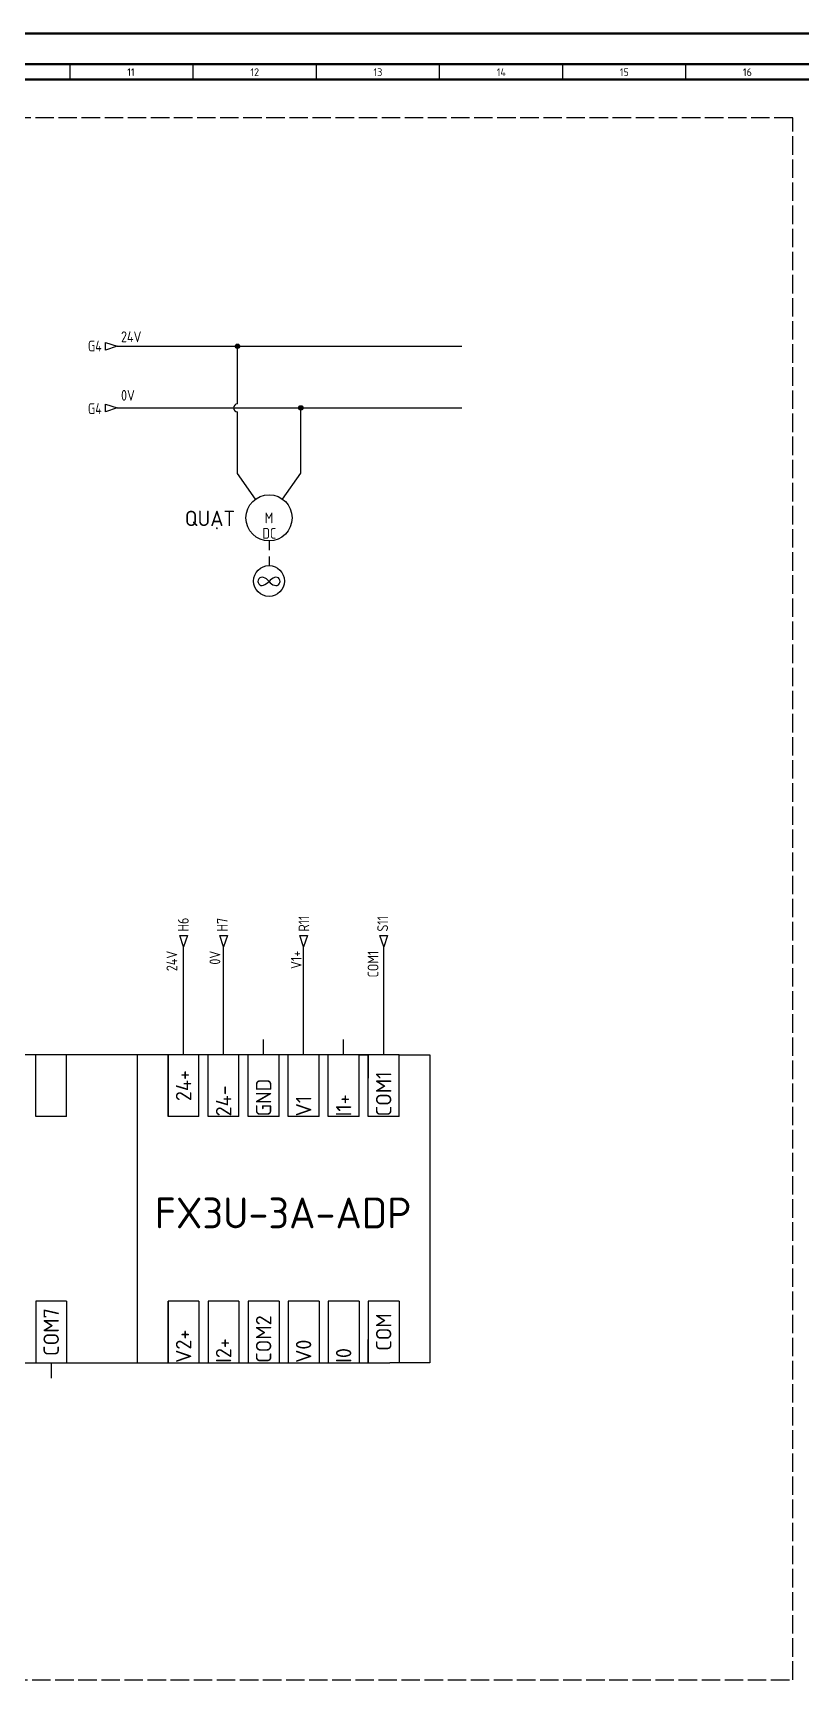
# Model space of a CAD drawing. Header units: inches. Extents: x 101 to 1290, y 110 to 951.
# Drawn here: x 509 to 758, y 410 to 951 of the extents above; entities that cross this region are included whole.
import ezdxf
from ezdxf.enums import TextEntityAlignment as Align

# ---------------------------------------------------------------- set-up
doc = ezdxf.new("R2010")
doc.units = ezdxf.units.IN
doc.header["$MEASUREMENT"] = 0
doc.linetypes.add('AM_ISO02W050', pattern=[7.5, 6, -1.5])
for name, color, linetype, lineweight in [('HARDNESS', 2, 'Continuous', 50), ('Net_dam', 7, 'Continuous', 50), ('SLIM', 3, 'Continuous', 25)]:
    doc.layers.add(name, color=color, linetype=linetype, lineweight=lineweight)
for name, color, linetype in [('MISC', 7, 'Continuous'), ('Net_dut', 6, 'AM_ISO02W050'), ('SYMS', 7, 'Continuous'), ('WIREREF_DEST', 52, 'Continuous'), ('XREF', 7, 'Continuous'), ('YEL_14_THHN', 2, 'Continuous')]:
    doc.layers.add(name, color=color, linetype=linetype)
doc.styles.add('Annotative', font='arial.ttf')
doc.styles.add('TCVN', font='tcvn7284-2003r.ttf')
doc.styles.add('WD_IEC', font='ISOCP2.shx', dxfattribs={"width": 0.9, "height": 3.5})

# ---------------------------------------------------------------- blocks, each defined once
blk = doc.blocks.new('VMO1M3M')
for p, q in [((0, -7.5), (0, -10.5)), ((0, -12.5), (0, -15.5))]:
    blk.add_line(p, q)
for centre, radius in [((0, 0), 7.5), ((0, -20.5), 5)]:
    blk.add_circle(centre, radius)
for centre, radius, start, end in [((-2.25, -20.6), 1.35, 70.5288, 289.4712), ((-2.91, -22.8), 3.64, 37.1275, 72.3437), ((-4.94, -15.52), 7.09, 296.3146, 314.2142), ((3.97, -24.31), 5.44, 113.5655, 136.9633), ((2.6, -18.84), 3.14, 214.1813, 255.2899), ((2.25, -20.6), 1.35, 250.5288, 109.4712)]:
    blk.add_arc(centre, radius, start, end)
at = {"style": 'WD_IEC'}
for tag, p in [('INST', (-11.37, 5.25)), ('TAG1', (-11.37, -0.75)), ('LOC', (-11.37, 2.25)), ('RATING1', (-11.37, -4.8)), ('DESC1', (-11.37, -12.1)), ('DESC3', (-11.37, -18.1)), ('DESC2', (-11.37, -15.1))]:
    blk.add_attdef(tag, text='', height=2.5, dxfattribs=at).set_placement(p, align=Align.RIGHT)
for tag, p in [('TERM01', (-6.97, 6.57)), ('TERM02', (9.13, 6.64))]:
    blk.add_attdef(tag, text='', height=2, rotation=90, dxfattribs=at).set_placement(p, align=Align.RIGHT)
at = {"style": 'WD_IEC', "flags": 1}
for tag, p, height in [('X0TERM01', (-4.36, 6.1), 0.32), ('X0TERM02', (4.35, 6.1), 0.32), ('MFG', (10.17, 6.5), 1.5), ('CAT', (10.17, 4), 1.5), ('X4LINK', (-7.55, -0.01), 0.32), ('X1LINK', (7.45, -0.01), 0.32), ('ASSYCODE', (10.28, -4), 1), ('FAMILY', (10.28, -5.5), 1), ('CATDESC', (10.28, -7), 1)]:
    blk.add_attdef(tag, p, '', height=height, dxfattribs=at)
at = {"style": 'WD_IEC'}
for tag, p in [('M', (0, 0)), ('1AC', (0.1, -5))]:
    blk.add_attdef(tag, text='', height=2.5, dxfattribs=at).set_placement(p, align=Align.CENTER)
at = {"lineweight": 15, "style": 'WD_IEC'}
for tag, p in [('XREF', (-11.37, -9.1)), ('WDTAGALT', (-11.37, -21.1))]:
    blk.add_attdef(tag, text='', height=2.5, dxfattribs=at).set_placement(p, align=Align.RIGHT)
blk = doc.blocks.new('HA1D3')
blk.add_lwpolyline([(0, 0), (-3.75, -1.25), (-3.75, 1.25)], close=True)
at = {"style": 'WD_IEC'}
blk.add_attdef('XREF', text='', height=2.5, dxfattribs=at).set_placement((-5, 0), align=Align.MIDDLE_RIGHT)
at = {"style": 'WD_IEC', "flags": 1}
blk.add_attdef('SIGCODE', text='', height=1, dxfattribs=at).set_placement((-2.5, 1.8), align=Align.RIGHT)
at = {"style": 'WD_IEC'}
for tag, p, height, flags in [('X1TERM01', (0, 0), 0.32, 1), ('WIRENO', (1.25, 1), 2.5, 8)]:
    blk.add_attdef(tag, p, '', height=height, dxfattribs=dict(at, flags=flags))
blk.add_attdef('DESC1', text='', height=2.5, dxfattribs=at).set_placement((1.25, -1), align=Align.TOP_LEFT)
blk = doc.blocks.new('WDDOT')
for radius in [0.72, 0.449, 0.223]:
    blk.add_circle((0, 0), radius)
blk = doc.blocks.new('HA1D2')
blk.add_lwpolyline([(0, 0), (-1.25, 3.75), (1.25, 3.75)], close=True)
at = {"style": 'WD_IEC'}
blk.add_attdef('XREF', text='', height=2.5, rotation=90, dxfattribs=at).set_placement((0, 5), align=Align.MIDDLE_LEFT)
at = {"style": 'WD_IEC', "flags": 1}
blk.add_attdef('SIGCODE', text='', height=1, dxfattribs=at).set_placement((-2.5, 1.8), align=Align.RIGHT)
blk.add_attdef('X8TERM01', (0, 0), '', height=0.32, dxfattribs=at)
at = {"style": 'WD_IEC', "flags": 8}
blk.add_attdef('WIRENO', text='', height=2.5, rotation=90, dxfattribs=at).set_placement((-1, -1.25), align=Align.RIGHT)
at = {"style": 'WD_IEC'}
blk.add_attdef('DESC1', text='', height=2.5, rotation=90, dxfattribs=at).set_placement((1, -1.25), align=Align.TOP_RIGHT)

msp = doc.modelspace()

# ---------------------------------------------------------------- linework, layer by layer
for p, q in [((558.02, 619.54), (558.02, 624.54)), ((571.02, 619.54), (571.02, 624.54)), ((584.02, 619.54), (584.02, 624.54)), ((597.02, 619.54), (597.02, 624.54)), ((610.02, 619.54), (610.02, 624.54)), ((623.02, 619.54), (623.02, 624.54)), ((543.02, 619.54), (305.02, 619.54)), ((510.02, 599.54), (510.02, 619.54)), ((520.02, 599.54), (520.02, 619.54)), ((618.02, 619.54), (543.02, 619.54)), ((543.02, 519.54), (543.02, 619.54)), ((553.02, 619.54), (553.02, 599.54)), ((553.02, 599.54), (553.02, 619.54)), ((563.02, 599.54), (563.02, 619.54)), ((566.02, 599.54), (566.02, 619.54)), ((576.02, 599.54), (576.02, 619.54)), ((579.02, 599.54), (579.02, 619.54)), ((589.02, 599.54), (589.02, 619.54)), ((592.02, 599.54), (592.02, 619.54)), ((602.02, 599.54), (602.02, 619.54)), ((605.02, 599.54), (605.02, 619.54)), ((615.02, 599.54), (615.02, 619.54)), ((615.02, 619.54), (618.02, 619.54)), ((618.02, 619.54), (618.02, 611.92)), ((618.02, 599.54), (618.02, 619.54)), ((628.02, 619.54), (618.02, 619.54)), ((628.02, 599.54), (628.02, 619.54)), ((628.02, 619.54), (638.02, 619.54)), ((638.02, 619.54), (638.02, 519.54)), ((520.02, 599.54), (510.02, 599.54)), ((563.02, 599.54), (553.02, 599.54)), ((576.02, 599.54), (566.02, 599.54)), ((589.02, 599.54), (579.02, 599.54)), ((602.02, 599.54), (592.02, 599.54)), ((615.02, 599.54), (605.02, 599.54)), ((628.02, 599.54), (618.02, 599.54)), ((510.02, 539.54), (510.02, 519.54)), ((520.02, 539.54), (510.02, 539.54)), ((520.02, 539.54), (520.02, 519.54)), ((553.02, 519.54), (553.02, 539.54)), ((553.02, 539.54), (553.02, 519.54)), ((563.02, 539.54), (553.02, 539.54)), ((563.02, 539.54), (563.02, 519.54)), ((566.02, 539.54), (566.02, 519.54)), ((576.02, 539.54), (566.02, 539.54)), ((576.02, 539.54), (576.02, 519.54)), ((579.02, 539.54), (579.02, 519.54)), ((589.02, 539.54), (579.02, 539.54)), ((589.02, 539.54), (589.02, 519.54)), ((592.02, 539.54), (592.02, 519.54)), ((602.02, 539.54), (592.02, 539.54)), ((602.02, 539.54), (602.02, 519.54)), ((605.02, 539.54), (605.02, 519.54)), ((615.02, 539.54), (605.02, 539.54)), ((615.02, 539.54), (615.02, 519.54)), ((618.02, 539.54), (618.02, 519.54)), ((628.02, 539.54), (618.02, 539.54)), ((628.02, 539.54), (628.02, 519.54)), ((618.02, 519.54), (618.02, 527.16)), ((305.02, 519.54), (543.02, 519.54)), ((515.02, 519.54), (515.02, 514.54)), ((543.02, 519.54), (625.02, 519.54)), ((638.02, 519.54), (625.02, 519.54)), ((628.02, 519.54), (625.02, 519.54))]:
    msp.add_line(p, q)
msp.add_lwpolyline([(121.06, 120.07), (121.06, 941.06), (1280.06, 941.06)])
at = {"layer": 'HARDNESS'}
msp.add_line((126.06, 936.06), (1280.06, 936.06), dxfattribs=at)
at = {"layer": 'Net_dam'}
for points in [[(101.06, 110.06), (101.06, 951.06), (1290.06, 951.06), (1290.06, 110.06), (101.06, 110.06)], [(121.06, 120.06), (121.06, 941.06), (1280.06, 941.06), (1280.06, 120.06)]]:
    msp.add_lwpolyline(points, close=True, dxfattribs=at)
at = {"layer": 'Net_dut'}
for p, q in [((755.9, 923.69), (141.32, 923.69)), ((755.9, 416.67), (755.9, 923.69)), ((141.32, 416.67), (755.9, 416.67))]:
    msp.add_line(p, q, dxfattribs=at)
at = {"layer": 'SLIM'}
for p, q in [((521.06, 941.06), (521.06, 936.06)), ((561.06, 941.06), (561.06, 936.06)), ((601.06, 941.06), (601.06, 936.06)), ((641.06, 941.06), (641.06, 936.06)), ((681.06, 941.06), (681.06, 936.06)), ((721.06, 941.06), (721.06, 936.06))]:
    msp.add_line(p, q, dxfattribs=at)
at = {"layer": 'YEL_14_THHN'}
for p, q in [((536.46, 849.5), (648.46, 849.5)), ((575.53, 830.77), (575.53, 849.5)), ((536.46, 829.5), (648.46, 829.5)), ((596.11, 808.28), (596.11, 829.5)), ((575.53, 808.16), (575.53, 828.23)), ((581.42, 799.91), (575.53, 808.16)), ((590.13, 799.91), (596.11, 808.28)), ((558.02, 624.54), (558.02, 654.54)), ((571.02, 624.54), (571.02, 654.54)), ((597.02, 624.54), (597.02, 654.54)), ((623.02, 624.54), (623.02, 654.54))]:
    msp.add_line(p, q, dxfattribs=at)
msp.add_arc((575.53, 829.5), 1.27, 90, 270, dxfattribs=at)

# ---------------------------------------------------------------- block references
at = {"layer": 'SYMS'}
ref = msp.add_blockref('HA1D3', (536.46, 849.5), dxfattribs=at)
ref.add_attrib('XREF', 'G4', dxfattribs={"layer": 'XREF', "height": 3.5, "style": 'WD_IEC', "width": 0.9}).set_placement((531.46, 851.34), align=Align.TOP_RIGHT)
ref.add_attrib('WIRENO', '24V', dxfattribs={"layer": 'WIREREF_DEST', "height": 3.5, "style": 'WD_IEC', "width": 0.9, "flags": 8}).set_placement((537.71, 854.33), align=Align.TOP_LEFT)
for p in [(575.53, 849.5), (596.11, 829.5)]:
    msp.add_blockref('WDDOT', p, dxfattribs=at)
ref = msp.add_blockref('HA1D3', (536.46, 829.5), dxfattribs=at)
ref.add_attrib('XREF', 'G4', dxfattribs={"layer": 'XREF', "height": 3.5, "style": 'WD_IEC', "width": 0.9}).set_placement((531.46, 831.01), align=Align.TOP_RIGHT)
ref.add_attrib('WIRENO', '0V', dxfattribs={"layer": 'WIREREF_DEST', "height": 3.5, "style": 'WD_IEC', "width": 0.9, "flags": 8}).set_placement((537.71, 835.33), align=Align.TOP_LEFT)
ref = msp.add_blockref('VMO1M3M', (585.78, 793.8), dxfattribs=at)
ref.add_attrib('M', 'M', dxfattribs={"layer": 'MISC', "height": 3.5, "style": 'WD_IEC', "width": 0.9}).set_placement((585.77, 793.8), align=Align.MIDDLE)
ref.add_attrib('1AC', 'DC', dxfattribs={"layer": 'MISC', "height": 3.5, "style": 'WD_IEC', "width": 0.9}).set_placement((585.88, 788.8), align=Align.MIDDLE)
ref = msp.add_blockref('HA1D2', (558.02, 654.54), dxfattribs=at)
ref.add_attrib('XREF', 'H6', dxfattribs={"layer": 'XREF', "height": 3.5, "rotation": 90, "style": 'WD_IEC', "width": 0.9}).set_placement((556.17, 659.54), align=Align.TOP_LEFT)
ref.add_attrib('WIRENO', '24V', dxfattribs={"layer": 'WIREREF_DEST', "height": 3.5, "rotation": 90, "style": 'WD_IEC', "width": 0.9, "flags": 8}).set_placement((552.46, 653.29), align=Align.TOP_RIGHT)
ref = msp.add_blockref('HA1D2', (571.02, 654.54), dxfattribs=at)
ref.add_attrib('XREF', 'H7', dxfattribs={"layer": 'XREF', "height": 3.5, "rotation": 90, "style": 'WD_IEC', "width": 0.9}).set_placement((568.87, 659.54), align=Align.TOP_LEFT)
ref.add_attrib('WIRENO', '0V', dxfattribs={"layer": 'WIREREF_DEST', "height": 3.5, "rotation": 90, "style": 'WD_IEC', "width": 0.9, "flags": 8}).set_placement((566.45, 653.29), align=Align.TOP_RIGHT)
ref = msp.add_blockref('HA1D2', (597.02, 654.54), dxfattribs=at)
ref.add_attrib('XREF', 'R11', dxfattribs={"layer": 'XREF', "height": 3.5, "rotation": 90, "style": 'WD_IEC', "width": 0.9}).set_placement((595.35, 659.54), align=Align.TOP_LEFT)
ref.add_attrib('WIRENO', 'V1+', dxfattribs={"layer": 'WIREREF_DEST', "height": 3.5, "rotation": 90, "style": 'WD_IEC', "width": 0.9, "flags": 8}).set_placement((592.87, 653.29), align=Align.TOP_RIGHT)
ref = msp.add_blockref('HA1D2', (623.02, 654.54), dxfattribs=at)
ref.add_attrib('XREF', 'S11', dxfattribs={"layer": 'XREF', "height": 3.5, "rotation": 90, "style": 'WD_IEC', "width": 0.9}).set_placement((620.94, 659.54), align=Align.TOP_LEFT)
ref.add_attrib('WIRENO', 'COM1', dxfattribs={"layer": 'WIREREF_DEST', "height": 3.5, "rotation": 90, "style": 'WD_IEC', "width": 0.9, "flags": 8}).set_placement((617.83, 653.29), align=Align.TOP_RIGHT)

# ---------------------------------------------------------------- texts
at = {"char_height": 5, "width": 20, "attachment_point": 5, "rotation": 90, "style": 'Annotative'}
for s, insert in [('{\\fTCVN 7284|b0|i0|c0|p34;24+}', (558.02, 609.54)), ('\\pxqj;{\\fTCVN 7284|b0|i0|c0|p34;COM1}', (623.02, 609.54)), ('\\pxqj;{\\fTCVN 7284|b0|i0|c0|p34;24-}', (571.02, 609.54)), ('\\pxqj;{\\fTCVN 7284|b0|i0|c0|p34;GND}', (584.02, 609.54)), ('\\pxqj;{\\fTCVN 7284|b0|i0|c0|p34;V1}', (597.02, 609.54)), ('\\pxqj;{\\fTCVN 7284|b0|i0|c0|p34;I1+}', (610.02, 609.54)), ('{\\fTCVN 7284|b0|i0|c0|p34;COM7}', (515.02, 529.54)), ('\\pxqj;{\\fTCVN 7284|b0|i0|c0|p34;COM2}', (584.02, 529.54)), ('{\\fTCVN 7284|b0|i0|c0|p34;COM}', (623.02, 529.54)), ('\\pxqj;{\\fTCVN 7284|b0|i0|c0|p34;V2+}', (558.02, 529.54)), ('\\pxqj;{\\fTCVN 7284|b0|i0|c0|p34;I2+}', (571.02, 529.54)), ('\\pxqj;{\\fTCVN 7284|b0|i0|c0|p34;V0}', (597.02, 529.54)), ('\\pxqj;{\\fTCVN 7284|b0|i0|c0|p34;I0}', (610.02, 529.54))]:
    msp.add_mtext(s, dxfattribs=dict(at, insert=insert))
at = {"insert": (590.36, 568.19), "char_height": 10, "width": 25.4735, "attachment_point": 5, "style": 'Annotative'}
msp.add_mtext('{\\fTCVN 7284|b0|i0|c0|p34;FX3U-3A-ADP}', dxfattribs=at)
at = {"layer": 'Net_dam', "insert": (566.58, 793.11), "char_height": 5, "attachment_point": 5, "style": 'TCVN'}
msp.add_mtext_dynamic_manual_height_columns('QUẠT', width=136.9373, gutter_width=25, heights=[0], dxfattribs=at)
at = {"layer": 'SLIM', "style": 'TCVN'}
for s, p in [('11', (539.73, 937.21)), ('12', (579.73, 937.21)), ('13', (619.73, 937.21)), ('14', (659.73, 937.21)), ('15', (699.73, 937.21)), ('16', (739.73, 937.21))]:
    msp.add_text(s, height=2.5, dxfattribs=at).set_placement(p)

doc.saveas('drawing.dxf')
